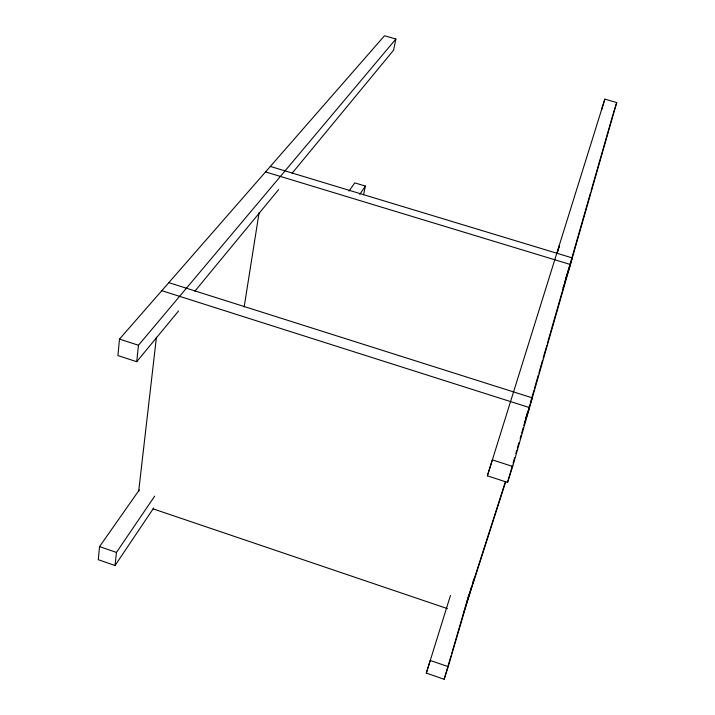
<?xml version="1.0" encoding="UTF-8"?>
<svg xmlns="http://www.w3.org/2000/svg" width="715" height="715" viewBox="0 0 715 715"><rect width="100%" height="100%" fill="white"/><g stroke="black" fill="none" stroke-linecap="round" stroke-linejoin="round"><path stroke-width="1.07" d="M139.309 489.936L99.546 546.6L98.286 559.72L115.052 565.511L153.636 508.07M292.104 173.262L393.563 50.211L395.887 39.021L384.509 35.75L119.494 339.107L117.912 355.578L136.726 361.701L178.589 310.936M115.052 565.511L116.447 552.418L154.69 496.13M136.726 361.701L138.478 345.256L395.887 39.021M138.674 491.294L156.433 337.23M244.164 306.967L259.116 212.543M363.56 194.757L365.365 186.079L354.774 182.879L349 191.102M507.552 482.411L512.691 466.457L492.331 459.861L487.38 475.841L507.552 482.411L512.467 465.259M513.084 463.114L514.612 457.752M515.846 453.462L516.766 450.244M517.383 448.108L518.92 442.746M520.145 438.456L521.065 435.238M521.682 433.093L523.219 427.74M524.444 423.45L525.364 420.232M525.981 418.087L527.518 412.734M528.743 408.444L529.663 405.226M530.28 403.081L533.971 390.22M534.579 388.075L538.27 375.214M538.878 373.069L542.569 360.199M543.177 358.063L546.868 345.193M547.484 343.048L590.483 192.978M591.099 190.834L612.907 114.722M512.691 466.457L616.714 102.558L604.863 99.144L487.38 475.841M444.149 679.25L448.207 666.648L430.224 660.454L426.319 673.083L444.149 679.25L451.049 655.718M451.674 653.582L468.915 594.746M448.207 666.648L471.712 586.372M472.338 584.226L473.902 578.882M557.012 253.503L559.407 245.781M601.422 110.244L604.863 99.144M426.319 673.083L450.477 595.443M557.057 253.342L559.38 245.88M613.211 113.649L616.714 102.558M565.86 278.144L572.304 257.927L270.35 166.425M562.964 287.931L563.983 284.731M564.653 282.604L570.418 264.514L265.551 171.922M466.475 603.085L505.353 481.865M525.82 418.069L532.3 397.862L168.82 282.639M463.275 613.997L505.737 481.696M523.738 425.604L529.511 407.613L161.796 290.683M359.725 194.382L365.365 186.079M194.909 291.148L278.627 189.609M119.494 339.107L138.478 345.256M153.099 508.848L447.447 608.626M99.546 546.6L116.447 552.418"/></g></svg>
